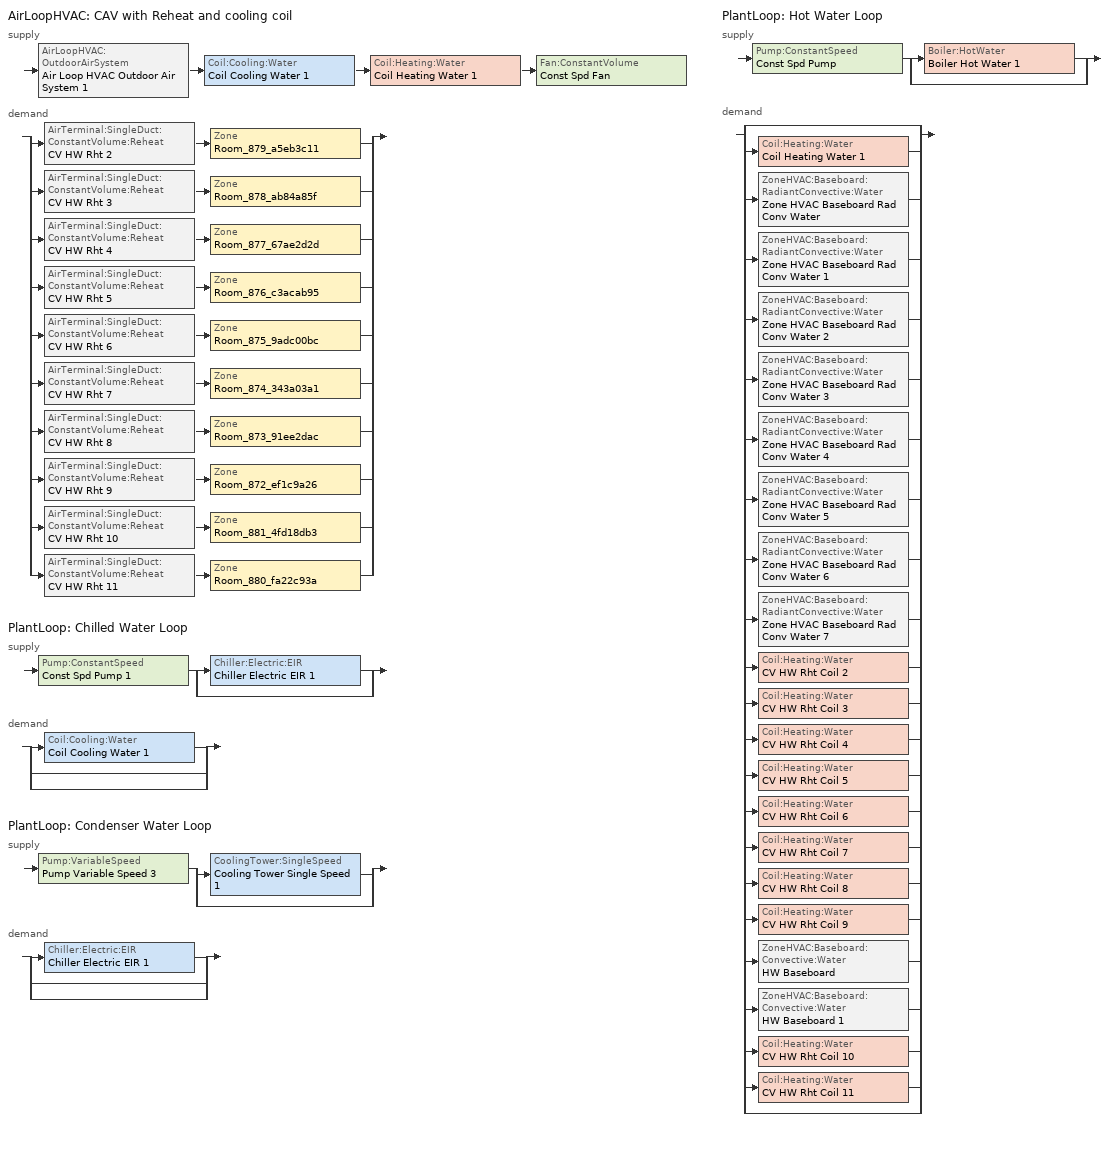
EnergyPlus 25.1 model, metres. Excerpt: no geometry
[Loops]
AirLoopHVAC 'CAV with Reheat and cooling coil'
 supply: AirLoopHVAC:OutdoorAirSystem 'Air Loop HVAC Outdoor Air System 1' > Coil:Cooling:Water 'Coil Cooling Water 1' > Coil:Heating:Water 'Coil Heating Water 1' > Fan:ConstantVolume 'Const Spd Fan'
 demand: split
  | AirTerminal:SingleDuct:ConstantVolume:Reheat 'CV HW Rht 2' > Zone 'Room_879_a5eb3c11'
  | AirTerminal:SingleDuct:ConstantVolume:Reheat 'CV HW Rht 3' > Zone 'Room_878_ab84a85f'
  | AirTerminal:SingleDuct:ConstantVolume:Reheat 'CV HW Rht 4' > Zone 'Room_877_67ae2d2d'
  | AirTerminal:SingleDuct:ConstantVolume:Reheat 'CV HW Rht 5' > Zone 'Room_876_c3acab95'
  | AirTerminal:SingleDuct:ConstantVolume:Reheat 'CV HW Rht 6' > Zone 'Room_875_9adc00bc'
  | AirTerminal:SingleDuct:ConstantVolume:Reheat 'CV HW Rht 7' > Zone 'Room_874_343a03a1'
  | AirTerminal:SingleDuct:ConstantVolume:Reheat 'CV HW Rht 8' > Zone 'Room_873_91ee2dac'
  | AirTerminal:SingleDuct:ConstantVolume:Reheat 'CV HW Rht 9' > Zone 'Room_872_ef1c9a26'
  | AirTerminal:SingleDuct:ConstantVolume:Reheat 'CV HW Rht 10' > Zone 'Room_881_4fd18db3'
  | AirTerminal:SingleDuct:ConstantVolume:Reheat 'CV HW Rht 11' > Zone 'Room_880_fa22c93a'
PlantLoop 'Chilled Water Loop'
 supply: Pump:ConstantSpeed 'Const Spd Pump 1' > split
  | Chiller:Electric:EIR 'Chiller Electric EIR 1'
  | bypass
 demand: split
  | Coil:Cooling:Water 'Coil Cooling Water 1'
  | bypass
  | bypass
PlantLoop 'Condenser Water Loop'
 supply: Pump:VariableSpeed 'Pump Variable Speed 3' > split
  | CoolingTower:SingleSpeed 'Cooling Tower Single Speed 1'
  | bypass
 demand: split
  | Chiller:Electric:EIR 'Chiller Electric EIR 1'
  | bypass
  | bypass
PlantLoop 'Hot Water Loop'
 supply: Pump:ConstantSpeed 'Const Spd Pump' > split
  | Boiler:HotWater 'Boiler Hot Water 1'
  | bypass
 demand: split
  | bypass
  | Coil:Heating:Water 'Coil Heating Water 1'
  | ZoneHVAC:Baseboard:RadiantConvective:Water 'Zone HVAC Baseboard Rad Conv Water'
  | ZoneHVAC:Baseboard:RadiantConvective:Water 'Zone HVAC Baseboard Rad Conv Water 1'
  | ZoneHVAC:Baseboard:RadiantConvective:Water 'Zone HVAC Baseboard Rad Conv Water 2'
  | ZoneHVAC:Baseboard:RadiantConvective:Water 'Zone HVAC Baseboard Rad Conv Water 3'
  | ZoneHVAC:Baseboard:RadiantConvective:Water 'Zone HVAC Baseboard Rad Conv Water 4'
  | ZoneHVAC:Baseboard:RadiantConvective:Water 'Zone HVAC Baseboard Rad Conv Water 5'
  | ZoneHVAC:Baseboard:RadiantConvective:Water 'Zone HVAC Baseboard Rad Conv Water 6'
  | ZoneHVAC:Baseboard:RadiantConvective:Water 'Zone HVAC Baseboard Rad Conv Water 7'
  | Coil:Heating:Water 'CV HW Rht Coil 2'
  | Coil:Heating:Water 'CV HW Rht Coil 3'
  | Coil:Heating:Water 'CV HW Rht Coil 4'
  | Coil:Heating:Water 'CV HW Rht Coil 5'
  | Coil:Heating:Water 'CV HW Rht Coil 6'
  | Coil:Heating:Water 'CV HW Rht Coil 7'
  | Coil:Heating:Water 'CV HW Rht Coil 8'
  | Coil:Heating:Water 'CV HW Rht Coil 9'
  | ZoneHVAC:Baseboard:Convective:Water 'HW Baseboard'
  | ZoneHVAC:Baseboard:Convective:Water 'HW Baseboard 1'
  | Coil:Heating:Water 'CV HW Rht Coil 10'
  | Coil:Heating:Water 'CV HW Rht Coil 11'
  | bypass
[ZoneControl:Thermostat] Temperature Difference Between Cutout And Setpoint {deltaC}=0
Name | Zone or ZoneList | Control Type Schedule | Control 1
Room_872_ef1c9a26 Thermostat | Room_872_ef1c9a26 | Room_872_ef1c9a26 Thermostat Schedule | MediumOffice Building_Setpoint
Room_873_91ee2dac Thermostat | Room_873_91ee2dac | Room_873_91ee2dac Thermostat Schedule | MediumOffice Building_Setpoint 1
Room_874_343a03a1 Thermostat | Room_874_343a03a1 | Room_874_343a03a1 Thermostat Schedule | MediumOffice Building_Setpoint 2
Room_875_9adc00bc Thermostat | Room_875_9adc00bc | Room_875_9adc00bc Thermostat Schedule | MediumOffice Building_Setpoint 3
Room_876_c3acab95 Thermostat | Room_876_c3acab95 | Room_876_c3acab95 Thermostat Schedule | MediumOffice Building_Setpoint 4
Room_877_67ae2d2d Thermostat | Room_877_67ae2d2d | Room_877_67ae2d2d Thermostat Schedule | MediumOffice Building_Setpoint 5
Room_878_ab84a85f Thermostat | Room_878_ab84a85f | Room_878_ab84a85f Thermostat Schedule | MediumOffice Building_Setpoint 6
Room_879_a5eb3c11 Thermostat | Room_879_a5eb3c11 | Room_879_a5eb3c11 Thermostat Schedule | MediumOffice Building_Setpoint 7
Room_880_fa22c93a Thermostat | Room_880_fa22c93a | Room_880_fa22c93a Thermostat Schedule | MediumOffice Building_Setpoint 8
Room_881_4fd18db3 Thermostat | Room_881_4fd18db3 | Room_881_4fd18db3 Thermostat Schedule | MediumOffice Building_Setpoint 9
[ThermostatSetpoint:DualSetpoint] Heating Setpoint Temperature Schedule=NECB-A-Thermostat Setpoint-Heating Mahmoud; Cooling Setpoint Temperature Schedule=NECB-A-Thermostat Setpoint-Cooling Mahmoud
MediumOffice Building_Setpoint; MediumOffice Building_Setpoint 1; MediumOffice Building_Setpoint 2; MediumOffice Building_Setpoint 3; MediumOffice Building_Setpoint 4; MediumOffice Building_Setpoint 5; MediumOffice Building_Setpoint 6; MediumOffice Building_Setpoint 7; MediumOffice Building_Setpoint 8; MediumOffice Building_Setpoint 9
[ZoneHVAC:Baseboard:RadiantConvective:Water] Availability Schedule=Always On Discrete hvac_library; Rated Average Water Temperature {C}=87.78; Rated Water Mass Flow Rate {kg/s}=0.063; Heating Design Capacity {W}=AutoSize; Maximum Water Flow Rate {m3/s}=AutoSize
Name | Design Object | Surface Name 1 | Fraction of Radiant Energy to Surface 1 | Surface Name 2 | Fraction of Radiant Energy to Surface 2 | Surface Name 3 | Fraction of Radiant Energy to Surface 3 | Surface Name 4 | Fraction of Radiant Energy to Surface 4 | Surface Name 5 | Fraction of Radiant Energy to Surface 5 | Surface Name 6 | Fraction of Radiant Energy to Surface 6
Zone HVAC Baseboard Rad Conv Water | Zone HVAC Baseboard Rad Conv Water Design | Room_872_ef1c9a26..Face1 | 0.0503801 | Room_872_ef1c9a26..Face3 | 0.28 | Room_872_ef1c9a26..Face4 | 0.035 | Room_872_ef1c9a26..Face5 | 0.177744 | Room_872_ef1c9a26..Face2 | 0.0503801 | Room_872_ef1c9a26..Face0 | 0.106496
Zone HVAC Baseboard Rad Conv Water 1 | Zone HVAC Baseboard Rad Conv Water 1 Design | Room_873_91ee2dac..Face0 | 0.035 | Room_873_91ee2dac..Face3 | 0.0503801 | Room_873_91ee2dac..Face5 | 0.177744 | Room_873_91ee2dac..Face2 | 0.0503801 | Room_873_91ee2dac..Face1 | 0.106496 | Room_873_91ee2dac..Face4 | 0.28
Zone HVAC Baseboard Rad Conv Water 2 | Zone HVAC Baseboard Rad Conv Water 2 Design | Room_874_343a03a1..Face3 | 0.28 | Room_874_343a03a1..Face4 | 0.035 | Room_874_343a03a1..Face2 | 0.0266745 | Room_874_343a03a1..Face5 | 0.184687 | Room_874_343a03a1..Face1 | 0.146964 | Room_874_343a03a1..Face0 | 0.0266745
Zone HVAC Baseboard Rad Conv Water 3 | Zone HVAC Baseboard Rad Conv Water 3 Design | Room_875_9adc00bc..Face5 | 0.184687 | Room_875_9adc00bc..Face0 | 0.035 | Room_875_9adc00bc..Face3 | 0.0266745 | Room_875_9adc00bc..Face1 | 0.0266745 | Room_875_9adc00bc..Face4 | 0.28 | Room_875_9adc00bc..Face2 | 0.146964
Zone HVAC Baseboard Rad Conv Water 4 | Zone HVAC Baseboard Rad Conv Water 4 Design | Room_876_c3acab95..Face2 | 0.0503801 | Room_876_c3acab95..Face3 | 0.28 | Room_876_c3acab95..Face1 | 0.106496 | Room_876_c3acab95..Face0 | 0.0503801 | Room_876_c3acab95..Face4 | 0.035 | Room_876_c3acab95..Face5 | 0.177744
Zone HVAC Baseboard Rad Conv Water 5 | Zone HVAC Baseboard Rad Conv Water 5 Design | Room_877_67ae2d2d..Face1 | 0.0503801 | Room_877_67ae2d2d..Face0 | 0.035 | Room_877_67ae2d2d..Face2 | 0.106496 | Room_877_67ae2d2d..Face5 | 0.177744 | Room_877_67ae2d2d..Face3 | 0.0503801 | Room_877_67ae2d2d..Face4 | 0.28
Zone HVAC Baseboard Rad Conv Water 6 | Zone HVAC Baseboard Rad Conv Water 6 Design | Room_878_ab84a85f..Face0 | 0.0266745 | Room_878_ab84a85f..Face2 | 0.146964 | Room_878_ab84a85f..Face3 | 0.28 | Room_878_ab84a85f..Face4 | 0.035 | Room_878_ab84a85f..Face5 | 0.184687 | Room_878_ab84a85f..Face1 | 0.0266745
Zone HVAC Baseboard Rad Conv Water 7 | Zone HVAC Baseboard Rad Conv Water 7 Design | Room_879_a5eb3c11..Face3 | 0.146964 | Room_879_a5eb3c11..Face2 | 0.0266745 | Room_879_a5eb3c11..Face1 | 0.0266745 | Room_879_a5eb3c11..Face0 | 0.035 | Room_879_a5eb3c11..Face5 | 0.184687 | Room_879_a5eb3c11..Face4 | 0.28
[ZoneHVAC:Baseboard:RadiantConvective:Water:Design] Heating Design Capacity Method=HeatingDesignCapacity; Heating Design Capacity Per Floor Area {W/m2}=0; Fraction of Autosized Heating Design Capacity=1; Convergence Tolerance=0.001; Fraction Radiant=0.3; Fraction of Radiant Energy Incident on People=0.3
Zone HVAC Baseboard Rad Conv Water Design; Zone HVAC Baseboard Rad Conv Water 1 Design; Zone HVAC Baseboard Rad Conv Water 2 Design; Zone HVAC Baseboard Rad Conv Water 3 Design; Zone HVAC Baseboard Rad Conv Water 4 Design; Zone HVAC Baseboard Rad Conv Water 5 Design; Zone HVAC Baseboard Rad Conv Water 6 Design; Zone HVAC Baseboard Rad Conv Water 7 Design
[Fan:ZoneExhaust] Fan Total Efficiency=0.6; Pressure Rise {Pa}=0; System Availability Manager Coupling Mode=Decoupled
Zone Exhaust Fan 7; Zone Exhaust Fan 6; Zone Exhaust Fan 5; Zone Exhaust Fan 4; Zone Exhaust Fan 3; Zone Exhaust Fan 2; Zone Exhaust Fan 1; Zone Exhaust Fan
[AirTerminal:SingleDuct:ConstantVolume:Reheat] Availability Schedule=Always On Discrete hvac_library; Maximum Air Flow Rate {m3/s}=Autosize; Maximum Hot Water or Steam Flow Rate {m3/s}=Autosize; Minimum Hot Water or Steam Flow Rate {m3/s}=0; Convergence Tolerance=0.001; Maximum Reheat Air Temperature {C}=35
Name | Reheat Coil
CV HW Rht 9 | CV HW Rht Coil 9
CV HW Rht 8 | CV HW Rht Coil 8
CV HW Rht 7 | CV HW Rht Coil 7
CV HW Rht 6 | CV HW Rht Coil 6
CV HW Rht 5 | CV HW Rht Coil 5
CV HW Rht 4 | CV HW Rht Coil 4
CV HW Rht 3 | CV HW Rht Coil 3
CV HW Rht 2 | CV HW Rht Coil 2
CV HW Rht 11 | CV HW Rht Coil 11
CV HW Rht 10 | CV HW Rht Coil 10
[Coil:Heating:Water] U-Factor Times Area Value {W/K}=Autosize; Maximum Water Flow Rate {m3/s}=Autosize; Performance Input Method=UFactorTimesAreaAndDesignWaterFlowRate; Rated Capacity {W}=Autosize; Rated Inlet Water Temperature {C}=82.2; Rated Inlet Air Temperature {C}=16.6; Rated Outlet Water Temperature {C}=71.1; Rated Outlet Air Temperature {C}=32.2; Rated Ratio for Air and Water Convection=0.5
Name | Availability Schedule
CV HW Rht Coil 9; CV HW Rht Coil 8; CV HW Rht Coil 7; CV HW Rht Coil 6; CV HW Rht Coil 5; CV HW Rht Coil 4; CV HW Rht Coil 3; CV HW Rht Coil 2; CV HW Rht Coil 11; CV HW Rht Coil 10 | Always On Discrete hvac_library
Coil Heating Water 1 | Always On Discrete
[Zone equipment]
Room_872_ef1c9a26: Zone HVAC Baseboard Rad Conv Water, Zone Exhaust Fan 7, CV HW Rht 9
Room_873_91ee2dac: Zone HVAC Baseboard Rad Conv Water 1, Zone Exhaust Fan 6, CV HW Rht 8
Room_874_343a03a1: Zone HVAC Baseboard Rad Conv Water 2, Zone Exhaust Fan 5, CV HW Rht 7
Room_875_9adc00bc: Zone HVAC Baseboard Rad Conv Water 3, Zone Exhaust Fan 4, CV HW Rht 6
Room_876_c3acab95: Zone HVAC Baseboard Rad Conv Water 4, Zone Exhaust Fan 3, CV HW Rht 5
Room_877_67ae2d2d: Zone HVAC Baseboard Rad Conv Water 5, Zone Exhaust Fan 2, CV HW Rht 4
Room_878_ab84a85f: Zone HVAC Baseboard Rad Conv Water 6, Zone Exhaust Fan 1, CV HW Rht 3
Room_879_a5eb3c11: Zone HVAC Baseboard Rad Conv Water 7, Zone Exhaust Fan, CV HW Rht 2
Room_880_fa22c93a: HW Baseboard, CV HW Rht 11
Room_881_4fd18db3: HW Baseboard 1, CV HW Rht 10
[Sizing:Zone] Zone Cooling Design Supply Air Temperature Input Method=SupplyAirTemperature; Zone Cooling Design Supply Air Temperature {C}=14; Zone Cooling Design Supply Air Temperature Difference {deltaC}=11.11; Zone Heating Design Supply Air Temperature Input Method=SupplyAirTemperature; Zone Heating Design Supply Air Temperature {C}=40; Zone Heating Design Supply Air Temperature Difference {deltaC}=11.11; Zone Cooling Design Supply Air Humidity Ratio {kgWater/kgDryAir}=0.0085; Zone Heating Design Supply Air Humidity Ratio {kgWater/kgDryAir}=0.008; Design Specification Outdoor Air Object=MediumOffice Building_Ventilation; Cooling Design Air Flow Method=DesignDay; Cooling Design Air Flow Rate {m3/s}=0; Cooling Minimum Air Flow per Zone Floor Area {m3/s-m2}=0.000762; Cooling Minimum Air Flow {m3/s}=0; Cooling Minimum Air Flow Fraction=0; Heating Design Air Flow Method=DesignDay; Heating Design Air Flow Rate {m3/s}=0; Heating Maximum Air Flow per Zone Floor Area {m3/s-m2}=0.002032; Heating Maximum Air Flow {m3/s}=0.141576; Heating Maximum Air Flow Fraction=0.3; Account for Dedicated Outdoor Air System=No; Zone Load Sizing Method=Sensible Load Only No Latent Load; Zone Latent Cooling Design Supply Air Humidity Ratio Input Method=HumidityRatioDifference; Zone Cooling Design Supply Air Humidity Ratio Difference {kgWater/kgDryAir}=0.005; Zone Latent Heating Design Supply Air Humidity Ratio Input Method=HumidityRatioDifference; Zone Humidification Design Supply Air Humidity Ratio Difference {kgWater/kgDryAir}=0.005; Type of Space Sum to Use=Coincident
Room_872_ef1c9a26; Room_873_91ee2dac; Room_874_343a03a1; Room_875_9adc00bc; Room_876_c3acab95; Room_877_67ae2d2d; Room_878_ab84a85f; Room_879_a5eb3c11; Room_880_fa22c93a; Room_881_4fd18db3
[DesignSpecification:OutdoorAir]
MediumOffice Building_Ventilation: Outdoor Air Method=Sum; Outdoor Air Flow per Person {m3/s-person}=0.00175762; Outdoor Air Flow per Zone Floor Area {m3/s-m2}=0.000336663; Outdoor Air Flow per Zone {m3/s}=0; Outdoor Air Flow Air Changes per Hour {1/hr}=0
[ZoneHVAC:Baseboard:Convective:Water] Availability Schedule=Always On Discrete hvac_library; Heating Design Capacity Method=HeatingDesignCapacity; Heating Design Capacity {W}=Autosize; Heating Design Capacity Per Floor Area {W/m2}=0; Fraction of Autosized Heating Design Capacity=0.8; U-Factor Times Area Value {W/K}=Autosize; Maximum Water Flow Rate {m3/s}=Autosize; Convergence Tolerance=0.001
HW Baseboard; HW Baseboard 1
[AirLoopHVAC]
CAV with Reheat and cooling coil: Design Supply Air Flow Rate {m3/s}=AutoSize; Design Return Air Flow Fraction of Supply Air Flow=1
[Sizing:System]
CAV with Reheat and cooling coil: Type of Load to Size On=Sensible; Design Outdoor Air Flow Rate {m3/s}=Autosize; Central Heating Maximum System Air Flow Ratio=0.3; Preheat Design Temperature {C}=7; Preheat Design Humidity Ratio {kgWater/kgDryAir}=0.008; Precool Design Temperature {C}=12.8; Precool Design Humidity Ratio {kgWater/kgDryAir}=0.008; Central Cooling Design Supply Air Temperature {C}=12.8; Central Heating Design Supply Air Temperature {C}=12.8; Type of Zone Sum to Use=NonCoincident; 100% Outdoor Air in Cooling=Yes; 100% Outdoor Air in Heating=Yes; Central Cooling Design Supply Air Humidity Ratio {kgWater/kgDryAir}=0.0085; Central Heating Design Supply Air Humidity Ratio {kgWater/kgDryAir}=0.008; Cooling Supply Air Flow Rate Method=DesignDay; Cooling Supply Air Flow Rate {m3/s}=0; Cooling Supply Air Flow Rate Per Floor Area {m3/s-m2}=0.00996765; Cooling Fraction of Autosized Cooling Supply Air Flow Rate=1; Cooling Supply Air Flow Rate Per Unit Cooling Capacity {m3/s-W}=3.94755e-05; Heating Supply Air Flow Rate Method=DesignDay; Heating Supply Air Flow Rate {m3/s}=0; Heating Supply Air Flow Rate Per Floor Area {m3/s-m2}=0.00996765; Heating Fraction of Autosized Heating Supply Air Flow Rate=1; Heating Fraction of Autosized Cooling Supply Air Flow Rate=1; Heating Supply Air Flow Rate Per Unit Heating Capacity {m3/s-W}=3.15882e-05; System Outdoor Air Method=ZoneSum; Zone Maximum Outdoor Air Fraction=1; Cooling Design Capacity Method=CoolingDesignCapacity; Cooling Design Capacity {W}=Autosize; Cooling Design Capacity Per Floor Area {W/m2}=234.7; Fraction of Autosized Cooling Design Capacity=1; Heating Design Capacity Method=HeatingDesignCapacity; Heating Design Capacity {W}=Autosize; Heating Design Capacity Per Floor Area {W/m2}=157; Fraction of Autosized Heating Design Capacity=1; Central Cooling Capacity Control Method=OnOff; Occupant Diversity=Autosize
[Controller:WaterCoil] Control Variable=Temperature; Actuator Variable=Flow; Controller Convergence Tolerance {deltaC}=Autosize; Maximum Actuated Flow {m3/s}=Autosize; Minimum Actuated Flow {m3/s}=0
Name | Action
Controller Water Coil 2 | Reverse
Controller Water Coil 1 | Normal
[Controller:OutdoorAir]
Controller Outdoor Air 1: Minimum Outdoor Air Flow Rate {m3/s}=0; Maximum Outdoor Air Flow Rate {m3/s}=Autosize; Economizer Control Type=NoEconomizer; Economizer Control Action Type=ModulateFlow; Economizer Maximum Limit Dry-Bulb Temperature {C}=28; Economizer Maximum Limit Enthalpy {J/kg}=64000; Economizer Minimum Limit Dry-Bulb Temperature {C}=-100; Lockout Type=NoLockout; Minimum Limit Type=FixedMinimum; Mechanical Ventilation Controller=Controller Mechanical Ventilation 1; High Humidity Control=No; High Humidity Outdoor Air Flow Ratio=1; Control High Indoor Humidity Based on Outdoor Humidity Ratio=Yes; Heat Recovery Bypass Control Type=BypassWhenWithinEconomizerLimits; Economizer Operation Staging=InterlockedWithMechanicalCooling
[Controller:MechanicalVentilation]
Controller Mechanical Ventilation 1: Availability Schedule=Always On Discrete; Demand Controlled Ventilation=No; System Outdoor Air Method=ZoneSum; Zone or ZoneList Name 1=Room_879_a5eb3c11; Design Specification Outdoor Air Object Name 1=MediumOffice Building_Ventilation; Zone or ZoneList Name 2=Room_878_ab84a85f; Design Specification Outdoor Air Object Name 2=MediumOffice Building_Ventilation; Zone or ZoneList Name 3=Room_877_67ae2d2d; Design Specification Outdoor Air Object Name 3=MediumOffice Building_Ventilation; Zone or ZoneList Name 4=Room_876_c3acab95; Design Specification Outdoor Air Object Name 4=MediumOffice Building_Ventilation; Zone or ZoneList Name 5=Room_875_9adc00bc; Design Specification Outdoor Air Object Name 5=MediumOffice Building_Ventilation; Zone or ZoneList Name 6=Room_874_343a03a1; Design Specification Outdoor Air Object Name 6=MediumOffice Building_Ventilation; Zone or ZoneList Name 7=Room_873_91ee2dac; Design Specification Outdoor Air Object Name 7=MediumOffice Building_Ventilation; Zone or ZoneList Name 8=Room_872_ef1c9a26; Design Specification Outdoor Air Object Name 8=MediumOffice Building_Ventilation; Zone or ZoneList Name 9=Room_881_4fd18db3; Design Specification Outdoor Air Object Name 9=MediumOffice Building_Ventilation; Zone or ZoneList Name 10=Room_880_fa22c93a; Design Specification Outdoor Air Object Name 10=MediumOffice Building_Ventilation
[SetpointManager:MixedAir] Control Variable=Temperature
Node 59 OS Default SPM; Node 31 OS Default SPM; Node 61 OS Default SPM
[Coil:Cooling:Water]
Coil Cooling Water 1: Availability Schedule=Always On Discrete; Design Water Flow Rate {m3/s}=Autosize; Design Air Flow Rate {m3/s}=Autosize; Design Inlet Water Temperature {C}=Autosize; Design Inlet Air Temperature {C}=Autosize; Design Outlet Air Temperature {C}=Autosize; Design Inlet Air Humidity Ratio {kgWater/kgDryAir}=Autosize; Design Outlet Air Humidity Ratio {kgWater/kgDryAir}=Autosize; Type of Analysis=SimpleAnalysis; Heat Exchanger Configuration=CrossFlow
[Fan:ConstantVolume]
Const Spd Fan: Availability Schedule=Always On Modified Mahmoud; Fan Total Efficiency=0.7; Pressure Rise {Pa}=250; Maximum Flow Rate {m3/s}=AutoSize; Motor Efficiency=0.9; Motor In Airstream Fraction=1
[SetpointManager:Warmest]
Warmest Zone Supply Air Temp Reset: Control Variable=Temperature; HVAC Air Loop=CAV with Reheat and cooling coil; Minimum Setpoint Temperature {C}=15; Maximum Setpoint Temperature {C}=26; Strategy=MaximumTemperature
[PlantLoop] Fluid Type=Water; Maximum Loop Temperature {C}=100; Minimum Loop Temperature {C}=0; Maximum Loop Flow Rate {m3/s}=Autosize; Minimum Loop Flow Rate {m3/s}=0; Plant Loop Volume {m3}=Autocalculate; Load Distribution Scheme=Optimal; Plant Loop Demand Calculation Scheme=SingleSetpoint; Common Pipe Simulation=None
Name | Plant Equipment Operation Scheme
Chilled Water Loop | Chilled Water Loop Operation Schemes
Condenser Water Loop | Condenser Water Loop Operation Schemes
Hot Water Loop | Hot Water Loop Operation Schemes
[Sizing:Plant] Sizing Option=NonCoincident; Zone Timesteps in Averaging Window=1; Coincident Sizing Factor Mode=None
Name | Loop Type | Design Loop Exit Temperature {C} | Loop Design Temperature Difference {deltaC}
Chilled Water Loop | Cooling | 7.22 | 6.67
Condenser Water Loop | Condenser | 29.4 | 5.6
Hot Water Loop | Heating | 82 | 11
[Pump:ConstantSpeed] Design Flow Rate {m3/s}=Autosize; Design Pump Head {Pa}=179352; Design Power Consumption {W}=Autosize; Motor Efficiency=0.9; Fraction of Motor Inefficiencies to Fluid Stream=0; Pump Control Type=Intermittent; Design Power Sizing Method=PowerPerFlowPerPressure; Design Electric Power per Unit Flow Rate {W/(m3/s)}=348701.1; Design Shaft Power per Unit Flow Rate per Unit Head {W-s/m3-Pa}=1.28205
Const Spd Pump 1; Const Spd Pump
[Chiller:Electric:EIR]
Chiller Electric EIR 1: Reference Capacity {W}=Autosize; Reference COP {W/W}=5.5; Reference Leaving Chilled Water Temperature {C}=6.5; Reference Entering Condenser Fluid Temperature {C}=29.4; Reference Chilled Water Flow Rate {m3/s}=Autosize; Reference Condenser Fluid Flow Rate {m3/s}=Autosize; Cooling Capacity Function of Temperature Curve=Curve Biquadratic 1; Electric Input to Cooling Output Ratio Function of Temperature Curve=Curve Biquadratic 2; Electric Input to Cooling Output Ratio Function of Part Load Ratio Curve=Curve Quadratic 1; Minimum Part Load Ratio=0.1; Maximum Part Load Ratio=1; Optimum Part Load Ratio=1; Minimum Unloading Ratio=0.2; Condenser Type=WaterCooled; Condenser Fan Power Ratio {W/W}=0; Fraction of Compressor Electric Consumption Rejected by Condenser=1; Leaving Chilled Water Lower Temperature Limit {C}=2; Chiller Flow Mode=NotModulated; Sizing Factor=1; Basin Heater Capacity {W/K}=0; Basin Heater Setpoint Temperature {C}=10; Condenser Heat Recovery Relative Capacity Fraction=1; Condenser Flow Control=ConstantFlow; Condenser Minimum Flow Fraction=0.2; Thermosiphon Minimum Temperature Difference=0
[SetpointManager:Scheduled] Control Variable=Temperature
Name | Schedule
Setpoint Manager Scheduled 4 | Chilled_Water_Temperature
Setpoint Manager Scheduled 3 | Hot_Water_Temperature
[PlantEquipmentOperationSchemes] Control Scheme Schedule Name 1=Always On Discrete
Name | Control Scheme Object Type 1 | Control Scheme Name 1
Chilled Water Loop Operation Schemes | PlantEquipmentOperation:CoolingLoad | Chilled Water Loop Cooling Operation Scheme
Condenser Water Loop Operation Schemes | PlantEquipmentOperation:CoolingLoad | Condenser Water Loop Cooling Operation Scheme
Hot Water Loop Operation Schemes | PlantEquipmentOperation:HeatingLoad | Hot Water Loop Heating Operation Scheme
[PlantEquipmentOperation:CoolingLoad] Load Range Lower Limit 1 {W}=0; Load Range Upper Limit 1 {W}=1000000000
Name | Range Equipment List Name 1
Chilled Water Loop Cooling Operation Scheme | Chilled Water Loop Cooling Equipment List
Condenser Water Loop Cooling Operation Scheme | Condenser Water Loop Cooling Equipment List
[PlantEquipmentList]
Chilled Water Loop Cooling Equipment List: Chiller:Electric:EIR, Chiller Electric EIR 1
Condenser Water Loop Cooling Equipment List: CoolingTower:SingleSpeed, Cooling Tower Single Speed 1
Hot Water Loop Heating Equipment List: Boiler:HotWater, Boiler Hot Water 1
[Pump:VariableSpeed]
Pump Variable Speed 3: Design Maximum Flow Rate {m3/s}=Autosize; Design Pump Head {Pa}=179352; Design Power Consumption {W}=Autosize; Motor Efficiency=0.9; Fraction of Motor Inefficiencies to Fluid Stream=0; Coefficient 1 of the Part Load Performance Curve=0; Coefficient 2 of the Part Load Performance Curve=1; Coefficient 3 of the Part Load Performance Curve=0; Coefficient 4 of the Part Load Performance Curve=0; Design Minimum Flow Rate {m3/s}=0; Pump Control Type=Intermittent; Skin Loss Radiative Fraction=0.5; Design Power Sizing Method=PowerPerFlowPerPressure; Design Electric Power per Unit Flow Rate {W/(m3/s)}=348701.1; Design Shaft Power per Unit Flow Rate per Unit Head {W/((m3/s)-Pa)}=1.28205; Design Minimum Flow Rate Fraction=0
[CoolingTower:SingleSpeed]
Cooling Tower Single Speed 1: Design Water Flow Rate {m3/s}=Autosize; Design Air Flow Rate {m3/s}=Autosize; Design Fan Power {W}=Autosize; Design U-Factor Times Area Value {W/K}=Autosize; Free Convection Regime Air Flow Rate {m3/s}=Autosize; Free Convection Regime Air Flow Rate Sizing Factor=0.1; Free Convection Regime U-Factor Times Area Value {W/K}=Autosize; Free Convection U-Factor Times Area Value Sizing Factor=0.1; Performance Input Method=UFactorTimesAreaAndDesignWaterFlowRate; Heat Rejection Capacity and Nominal Capacity Sizing Ratio=1.25; Free Convection Capacity {W}=0; Free Convection Nominal Capacity Sizing Factor=0.1; Design Inlet Air Dry-Bulb Temperature {C}=35; Design Inlet Air Wet-Bulb Temperature {C}=25.6; Design Approach Temperature {deltaC}=Autosize; Design Range Temperature {deltaC}=Autosize; Basin Heater Capacity {W/K}=0; Basin Heater Setpoint Temperature {C}=2; Evaporation Loss Mode=LossFactor; Evaporation Loss Factor {percent/K}=0.2; Drift Loss Percent {percent}=0.008; Blowdown Calculation Mode=ConcentrationRatio; Blowdown Concentration Ratio=3; Capacity Control=FanCycling; Number of Cells=1; Cell Control=MinimalCell; Cell Minimum  Water Flow Rate Fraction=0.33; Cell Maximum Water Flow Rate Fraction=2.5; Sizing Factor=1
[SetpointManager:FollowOutdoorAirTemperature]
Setpoint Manager Follow Outdoor Air Temperature 1: Control Variable=Temperature; Reference Temperature Type=OutdoorAirWetBulb; Offset Temperature Difference {deltaC}=1.5; Maximum Setpoint Temperature {C}=80; Minimum Setpoint Temperature {C}=6
[Boiler:HotWater]
Boiler Hot Water 1: Fuel Type=Electricity; Nominal Capacity {W}=Autosize; Nominal Thermal Efficiency=0.8; Efficiency Curve Temperature Evaluation Variable=LeavingBoiler; Normalized Boiler Efficiency Curve=Boiler Efficiency; Design Water Flow Rate {m3/s}=Autosize; Minimum Part Load Ratio=0; Maximum Part Load Ratio=1; Optimum Part Load Ratio=1; Water Outlet Upper Temperature Limit {C}=82; Boiler Flow Mode=ConstantFlow; On Cycle Parasitic Electric Load {W}=0; Sizing Factor=1; Off Cycle Parasitic Fuel Load {W}=0
[PlantEquipmentOperation:HeatingLoad]
Hot Water Loop Heating Operation Scheme: Load Range Lower Limit 1 {W}=0; Load Range Upper Limit 1 {W}=1000000000; Range Equipment List Name 1=Hot Water Loop Heating Equipment List
[Schedule:Day:Interval]
Schedule Day 49; Schedule Day 48: No, 24:00, 0
Schedule Day 47: No, 04:00, 0.110683, 05:00, 6.21722, 07:00, 7.21881, 08:00, 14.5588, 18:00, 20.52, 19:00, 12.3189, 24:00, 4.6196
NECB-A-Thermostat Setpoint-Heating_Default 1: No, 03:00, 0.409504, 04:00, 0.970124, 18:00, 0.970124, 19:00, 0.432351, 24:00, 0.409504
NECB-A-Thermostat Setpoint-Heating_Hol 2: No, 24:00, 18
Schedule Day 46; Schedule Day 45; NECB-A-Thermostat Setpoint-Cooling_Hol 2: No, 24:00, 35
Schedule Day 44: No, 06:00, 35, 21:00, 24, 24:00, 35
NECB-A-Thermostat Setpoint-Cooling_Default 1: No, 05:00, 35, 19:00, 26, 24:00, 35
Always On_Day Schedule 1: No, 04:00, 0, 05:00, 0.724084, 18:00, 1, 19:00, 0.848861, 24:00, 0
Always On_Day Schedule 10: No, 04:00, 0, 06:00, 0.448629, 08:00, 0.656134, 18:00, 0.859687, 19:00, 0.848861, 24:00, 0
Always On_Day Schedule 3; Always On_Day Schedule 8: No, 04:00, 0, 05:00, 0, 18:00, 0, 19:00, 0, 24:00, 0
Chilled_Water_Temperature_Default; Chilled_Water_Temperature_Summer_Design_Day; Chilled_Water_Temperature_Winter_Design_Day: No, 24:00, 6.7
Hot_Water_Temperature_Default; Hot_Water_Temperature_Summer_Design_Day; Hot_Water_Temperature_Winter_Design_Day: No, 24:00, 67
[Schedule:Week:Daily]
NECB-A-Thermostat Setpoint-Heating Mahmoud Week Rule - Jan1-Dec31: Schedule Day 49, Schedule Day 47, Schedule Day 47, Schedule Day 47, Schedule Day 47, Schedule Day 47, Schedule Day 48, NECB-A-Thermostat Setpoint-Heating_Hol 2, NECB-A-Thermostat Setpoint-Heating_Default 1, NECB-A-Thermostat Setpoint-Heating_Default 1, NECB-A-Thermostat Setpoint-Heating_Default 1, NECB-A-Thermostat Setpoint-Heating_Default 1
NECB-A-Thermostat Setpoint-Cooling Mahmoud Week Rule - Jan1-Dec31: Schedule Day 46, Schedule Day 44, Schedule Day 44, Schedule Day 44, Schedule Day 44, Schedule Day 44, Schedule Day 45, NECB-A-Thermostat Setpoint-Cooling_Hol 2, NECB-A-Thermostat Setpoint-Cooling_Default 1, NECB-A-Thermostat Setpoint-Cooling_Default 1, NECB-A-Thermostat Setpoint-Cooling_Default 1, NECB-A-Thermostat Setpoint-Cooling_Default 1
Always On Modified Mahmoud Week Rule - Jan1-Dec31: Always On_Day Schedule 8, Always On_Day Schedule 10, Always On_Day Schedule 10, Always On_Day Schedule 10, Always On_Day Schedule 10, Always On_Day Schedule 10, Always On_Day Schedule 8, Always On_Day Schedule 3, Always On_Day Schedule 1, Always On_Day Schedule 1, Always On_Day Schedule 1, Always On_Day Schedule 1
Chilled_Water_Temperature Week Rule - Jan1-Dec31: Chilled_Water_Temperature_Default, Chilled_Water_Temperature_Default, Chilled_Water_Temperature_Default, Chilled_Water_Temperature_Default, Chilled_Water_Temperature_Default, Chilled_Water_Temperature_Default, Chilled_Water_Temperature_Default, Chilled_Water_Temperature_Default, Chilled_Water_Temperature_Summer_Design_Day, Chilled_Water_Temperature_Winter_Design_Day, Chilled_Water_Temperature_Default, Chilled_Water_Temperature_Default
Hot_Water_Temperature Week Rule - Jan1-Dec31: Hot_Water_Temperature_Default, Hot_Water_Temperature_Default, Hot_Water_Temperature_Default, Hot_Water_Temperature_Default, Hot_Water_Temperature_Default, Hot_Water_Temperature_Default, Hot_Water_Temperature_Default, Hot_Water_Temperature_Default, Hot_Water_Temperature_Summer_Design_Day, Hot_Water_Temperature_Winter_Design_Day, Hot_Water_Temperature_Default, Hot_Water_Temperature_Default
[Schedule:Year]
NECB-A-Thermostat Setpoint-Heating Mahmoud: NECB-A-Thermostat Setpoint-Heating Mahmoud Week Rule - Jan1-Dec31, 1, 1, 12, 31
NECB-A-Thermostat Setpoint-Cooling Mahmoud: NECB-A-Thermostat Setpoint-Cooling Mahmoud Week Rule - Jan1-Dec31, 1, 1, 12, 31
Always On Modified Mahmoud: Always On Modified Mahmoud Week Rule - Jan1-Dec31, 1, 1, 12, 31
Chilled_Water_Temperature: Chilled_Water_Temperature Week Rule - Jan1-Dec31, 1, 1, 12, 31
Hot_Water_Temperature: Hot_Water_Temperature Week Rule - Jan1-Dec31, 1, 1, 12, 31
[Schedule:Compact]
Room_872_ef1c9a26 Thermostat Schedule; Room_873_91ee2dac Thermostat Schedule; Room_874_343a03a1 Thermostat Schedule; Room_875_9adc00bc Thermostat Schedule; Room_876_c3acab95 Thermostat Schedule; Room_877_67ae2d2d Thermostat Schedule; Room_878_ab84a85f Thermostat Schedule; Room_879_a5eb3c11 Thermostat Schedule; Room_880_fa22c93a Thermostat Schedule; Room_881_4fd18db3 Thermostat Schedule: Through: 12/31, For: AllDays, Until: 24:00, 4
[Schedule:Constant] Hourly Value=1
Always On Discrete hvac_library; Always On Discrete
[Curve:Biquadratic]
Name | Coefficient1 Constant | Coefficient2 x | Coefficient3 x**2 | Coefficient4 y | Coefficient5 y**2 | Coefficient6 x*y | Minimum Value of x {BasedOnField A2} | Maximum Value of x {BasedOnField A2} | Minimum Value of y {BasedOnField A3} | Maximum Value of y {BasedOnField A3} | Input Unit Type for X | Input Unit Type for Y | Output Unit Type
Curve Biquadratic 1 | 0.258 | 0.0389 | -0.000217 | 0.0469 | -0.000943 | -0.000343 | 5 | 10 | 24 | 35
Curve Biquadratic 2 | 0.934 | -0.0582 | 0.0045 | 0.00243 | 0.000486 | -0.00122 | 5 | 10 | 24 | 35
Boiler Efficiency | 1 | 0 | 0 | 0 | 0 | 0 | 0 | 1 | 0 | 1 | Dimensionless | Dimensionless | Dimensionless
[Curve:Quadratic]
Curve Quadratic 1: Coefficient1 Constant=0.222903; Coefficient2 x=0.313387; Coefficient3 x**2=0.46371; Minimum Value of x {BasedOnField A2}=0; Maximum Value of x {BasedOnField A2}=1
